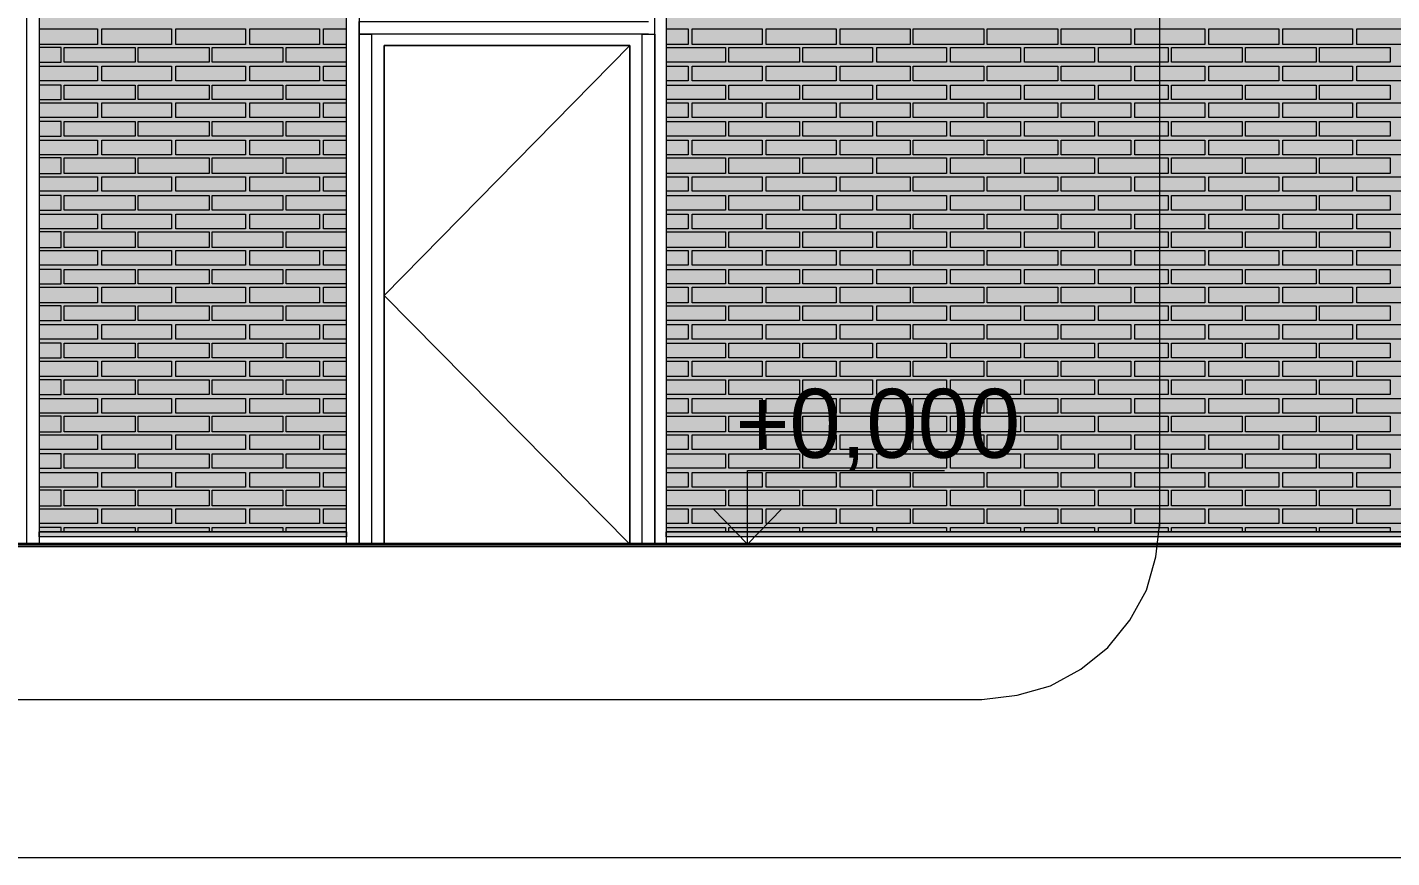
# Model space of a CAD drawing. Header units: millimetres. Extents: x -28928 to 100580, y -22867 to 36490.
# Drawn here: x 58203 to 63745, y -6037 to -2663 of the extents above; entities that cross this region are included whole.
import ezdxf

# ---------------------------------------------------------------- set-up
doc = ezdxf.new("R2010")
doc.units = ezdxf.units.MM
doc.layers.add('PDF _Геометрия', color=7, linetype='Continuous', true_color=0x8f8e8d)
doc.layers.add('PDF _Сплошная заливка', color=7, linetype='Continuous', true_color=0xffffff)
doc.layers.add('PDF _Текст', color=7, linetype='Continuous')

msp = doc.modelspace()

# ---------------------------------------------------------------- hatches: boundary and pattern name
at = {"layer": 'PDF _Сплошная заливка', "true_color": 0xdcd6cf, "transparency": 33554559}
msp.add_hatch(color=254, dxfattribs=at).paths.add_polyline_path([(60798.4, -2005.5), (60798.4, -4713.2), (70224.5, -4713.2), (70224.5, -1464), (74070.3, -1464), (74070.3, -4713.2), (82294.9, -4713.2), (82294.9, 9028.4), (55763.7, 9028.4), (55763.7, -4713.2), (56851.1, -4713.2), (56851.1, -1464), (58251.4, -1464), (58251.4, -4713.2), (59499.5, -4713.2), (59499.5, -2005.5)])

# ---------------------------------------------------------------- linework, layer by layer
at = {"layer": 'PDF _Геометрия', "color": 7, "lineweight": 9}
for points in [[(45263, -4679.3), (45263, -4713.2), (29486.4, -4713.2), (45263, -4713.2), (45263, -1464), (47137.2, -1464), (47137.2, -4713.2), (55763.7, -4713.2), (56851.1, -4713.2), (56851.1, -1464), (58251.4, -1464), (58251.4, -4713.2), (59499.5, -4713.2), (59499.5, -2005.5), (60798.4, -2005.5), (60798.4, -4713.2), (70224.5, -4713.2), (70224.5, -1464), (74070.3, -1464), (74070.3, -4713.2), (82294.9, -4713.2), (82316.1, -4713.2), (82316.1, 9028.4)], [(62803.7, -4692), (62803.7, -1235.5)], [(58200.7, -4764), (58200.7, -2441.3), (58200.7, -1540.1), (58200.7, -1464), (58251.4, -1464), (58251.4, -1540.1), (58251.4, -2441.3), (58251.4, -4764), (58200.7, -4764), (58200.7, -2441.3), (58200.7, -1514.7), (58149.9, -1514.7), (58149.9, -2441.3), (58149.9, -4764)], [(60798.4, -2124), (60798.4, -2005.5), (60798.4, -2665.5), (60798.4, -4764), (60751.8, -4764), (60751.8, -2665.5), (60751.8, -2005.5), (60798.4, -2005.5), (60798.4, -1899.7)], [(60726.4, -2690.9), (59575.7, -2690.9), (59550.3, -2690.9), (59550.3, -2640.1), (59575.7, -2640.1), (60726.4, -2640.1)], [(59550.3, -4764), (59550.3, -2690.9), (59601.1, -2690.9), (59601.1, -4764)], [(60701.1, -4764), (60701.1, -2690.9), (60751.8, -2690.9)], [(60739.1, -2690.9), (60751.8, -2690.9), (60751.8, -4764)], [(60650.3, -2737.4), (59651.8, -3752.8), (60650.3, -4764), (60650.3, -2737.4), (59651.8, -2737.4), (59651.8, -4764)], [(60493.7, -4764), (60954.9, -4764), (61128.4, -4764), (61128.4, -4463.6), (61928, -4463.6)], [(44488.7, -4675.1), (44505.7, -4814.7), (44543.7, -4950.1), (44611.4, -5072.8), (44700.3, -5182.8), (44810.3, -5271.6), (44933, -5339.3), (45068.4, -5377.4), (45212.2, -5394.3), (62080.3, -5394.3), (62224.1, -5377.4), (62359.5, -5339.3), (62482.2, -5271.6), (62592.2, -5182.8), (62681.1, -5072.8), (62748.7, -4950.1), (62786.8, -4814.7), (62803.7, -4675.1)], [(60976.1, -4764), (61276.4, -4764)], [(-23144.3, -4772.4), (84689.5, -4772.4)], [(82087.6, -6037.4), (56081.1, -6037.4), (29799.5, -6037.4), (29351.1, -6037.4), (5066.4, -6037.4), (4816.8, -6037.4), (-21587.4, -6037.4)]]:
    msp.add_lwpolyline(points, dxfattribs=at)
for points in [[(59499.5, -2665.5), (59499.5, -2005.5), (59550.3, -2005.5), (59550.3, -2665.5), (59550.3, -4764), (59499.5, -4764)], [(59651.8, -4764), (59651.8, -2737.4), (60650.3, -2737.4), (60650.3, -4764)], [(58251.4, -4713.2), (59499.5, -4713.2)], [(59499.5, -4734.3), (58251.4, -4734.3), (58251.4, -4713.2), (59499.5, -4713.2)], [(60798.4, -4713.2), (70224.5, -4713.2)], [(70224.5, -4734.3), (60798.4, -4734.3), (60798.4, -4713.2), (70224.5, -4713.2)]]:
    msp.add_lwpolyline(points, close=True, dxfattribs=at)
at = {"layer": 'PDF _Геометрия', "lineweight": 9}
for points in [[(58251.4, -2669.7), (58488.4, -2669.7), (58488.4, -2733.2), (58251.4, -2733.2)], [(59499.5, -2733.2), (59406.4, -2733.2), (59406.4, -2669.7), (59499.5, -2669.7)], [(60798.4, -2669.7), (60887.2, -2669.7), (60887.2, -2733.2), (60798.4, -2733.2)], [(58251.4, -2805.1), (58340.3, -2805.1), (58340.3, -2745.9), (58251.4, -2745.9)], [(59499.5, -2805.1), (59398, -2805.1), (59254.1, -2805.1), (59254.1, -2745.9), (59398, -2745.9), (59499.5, -2745.9)], [(60798.4, -2745.9), (60895.7, -2745.9), (61039.5, -2745.9), (61039.5, -2805.1), (60895.7, -2805.1), (60798.4, -2805.1)], [(58251.4, -2822), (58488.4, -2822), (58488.4, -2881.3), (58251.4, -2881.3)], [(59499.5, -2881.3), (59406.4, -2881.3), (59406.4, -2822), (59499.5, -2822)], [(60798.4, -2822), (60887.2, -2822), (60887.2, -2881.3), (60798.4, -2881.3)], [(58251.4, -2957.4), (58340.3, -2957.4), (58340.3, -2898.2), (58251.4, -2898.2)], [(59499.5, -2957.4), (59398, -2957.4), (59254.1, -2957.4), (59254.1, -2898.2), (59398, -2898.2), (59499.5, -2898.2)], [(60798.4, -2898.2), (60895.7, -2898.2), (61039.5, -2898.2), (61039.5, -2957.4), (60895.7, -2957.4), (60798.4, -2957.4)], [(58251.4, -2970.1), (58488.4, -2970.1), (58488.4, -3029.3), (58251.4, -3029.3)], [(59499.5, -3029.3), (59406.4, -3029.3), (59406.4, -2970.1), (59499.5, -2970.1)], [(60798.4, -2970.1), (60887.2, -2970.1), (60887.2, -3029.3), (60798.4, -3029.3)], [(58251.4, -3105.5), (58340.3, -3105.5), (58340.3, -3046.3), (58251.4, -3046.3)], [(59499.5, -3105.5), (59398, -3105.5), (59254.1, -3105.5), (59254.1, -3046.3), (59398, -3046.3), (59499.5, -3046.3)], [(60798.4, -3046.3), (60895.7, -3046.3), (61039.5, -3046.3), (61039.5, -3105.5), (60895.7, -3105.5), (60798.4, -3105.5)], [(58251.4, -3122.4), (58488.4, -3122.4), (58488.4, -3181.6), (58251.4, -3181.6)], [(59499.5, -3181.6), (59406.4, -3181.6), (59406.4, -3122.4), (59499.5, -3122.4)], [(60798.4, -3122.4), (60887.2, -3122.4), (60887.2, -3181.6), (60798.4, -3181.6)], [(58251.4, -3257.8), (58340.3, -3257.8), (58340.3, -3194.3), (58251.4, -3194.3)], [(59499.5, -3257.8), (59398, -3257.8), (59254.1, -3257.8), (59254.1, -3194.3), (59398, -3194.3), (59499.5, -3194.3)], [(60798.4, -3194.3), (60895.7, -3194.3), (61039.5, -3194.3), (61039.5, -3257.8), (60895.7, -3257.8), (60798.4, -3257.8)], [(58251.4, -3270.5), (58488.4, -3270.5), (58488.4, -3329.7), (58251.4, -3329.7)], [(59499.5, -3329.7), (59406.4, -3329.7), (59406.4, -3270.5), (59499.5, -3270.5)], [(60798.4, -3270.5), (60887.2, -3270.5), (60887.2, -3329.7), (60798.4, -3329.7)], [(58251.4, -3405.9), (58340.3, -3405.9), (58340.3, -3346.6), (58251.4, -3346.6)], [(59499.5, -3405.9), (59398, -3405.9), (59254.1, -3405.9), (59254.1, -3346.6), (59398, -3346.6), (59499.5, -3346.6)], [(60798.4, -3346.6), (60895.7, -3346.6), (61039.5, -3346.6), (61039.5, -3405.9), (60895.7, -3405.9), (60798.4, -3405.9)], [(58251.4, -3422.8), (58488.4, -3422.8), (58488.4, -3482), (58251.4, -3482)], [(59499.5, -3482), (59406.4, -3482), (59406.4, -3422.8), (59499.5, -3422.8)], [(60798.4, -3422.8), (60887.2, -3422.8), (60887.2, -3482), (60798.4, -3482)], [(58251.4, -3558.2), (58340.3, -3558.2), (58340.3, -3494.7), (58251.4, -3494.7)], [(59499.5, -3558.2), (59398, -3558.2), (59254.1, -3558.2), (59254.1, -3494.7), (59398, -3494.7), (59499.5, -3494.7)], [(60798.4, -3494.7), (60895.7, -3494.7), (61039.5, -3494.7), (61039.5, -3558.2), (60895.7, -3558.2), (60798.4, -3558.2)], [(58251.4, -3570.9), (58488.4, -3570.9), (58488.4, -3630.1), (58251.4, -3630.1)], [(59499.5, -3630.1), (59406.4, -3630.1), (59406.4, -3570.9), (59499.5, -3570.9)], [(60798.4, -3570.9), (60887.2, -3570.9), (60887.2, -3630.1), (60798.4, -3630.1)], [(58251.4, -3706.3), (58340.3, -3706.3), (58340.3, -3647), (58251.4, -3647)], [(59499.5, -3706.3), (59398, -3706.3), (59254.1, -3706.3), (59254.1, -3647), (59398, -3647), (59499.5, -3647)], [(60798.4, -3647), (60895.7, -3647), (61039.5, -3647), (61039.5, -3706.3), (60895.7, -3706.3), (60798.4, -3706.3)], [(58251.4, -3719), (58488.4, -3719), (58488.4, -3782.4), (58251.4, -3782.4)], [(59499.5, -3782.4), (59406.4, -3782.4), (59406.4, -3719), (59499.5, -3719)], [(60798.4, -3719), (60887.2, -3719), (60887.2, -3782.4), (60798.4, -3782.4)], [(58251.4, -3854.3), (58340.3, -3854.3), (58340.3, -3795.1), (58251.4, -3795.1)], [(59499.5, -3854.3), (59398, -3854.3), (59254.1, -3854.3), (59254.1, -3795.1), (59398, -3795.1), (59499.5, -3795.1)], [(60798.4, -3795.1), (60895.7, -3795.1), (61039.5, -3795.1), (61039.5, -3854.3), (60895.7, -3854.3), (60798.4, -3854.3)], [(58251.4, -3871.3), (58488.4, -3871.3), (58488.4, -3930.5), (58251.4, -3930.5)], [(59499.5, -3930.5), (59406.4, -3930.5), (59406.4, -3871.3), (59499.5, -3871.3)], [(60798.4, -3871.3), (60887.2, -3871.3), (60887.2, -3930.5), (60798.4, -3930.5)], [(58251.4, -4006.6), (58340.3, -4006.6), (58340.3, -3947.4), (58251.4, -3947.4)], [(59499.5, -4006.6), (59398, -4006.6), (59254.1, -4006.6), (59254.1, -3947.4), (59398, -3947.4), (59499.5, -3947.4)], [(60798.4, -3947.4), (60895.7, -3947.4), (61039.5, -3947.4), (61039.5, -4006.6), (60895.7, -4006.6), (60798.4, -4006.6)], [(58251.4, -4019.3), (58488.4, -4019.3), (58488.4, -4082.8), (58251.4, -4082.8)], [(59499.5, -4082.8), (59406.4, -4082.8), (59406.4, -4019.3), (59499.5, -4019.3)], [(60798.4, -4019.3), (60887.2, -4019.3), (60887.2, -4082.8), (60798.4, -4082.8)], [(58251.4, -4154.7), (58340.3, -4154.7), (58340.3, -4095.5), (58251.4, -4095.5)], [(59499.5, -4154.7), (59398, -4154.7), (59254.1, -4154.7), (59254.1, -4095.5), (59398, -4095.5), (59499.5, -4095.5)], [(60798.4, -4095.5), (60895.7, -4095.5), (61039.5, -4095.5), (61039.5, -4154.7), (60895.7, -4154.7), (60798.4, -4154.7)], [(58251.4, -4171.6), (58488.4, -4171.6), (58488.4, -4230.9), (58251.4, -4230.9)], [(59499.5, -4230.9), (59406.4, -4230.9), (59406.4, -4171.6), (59499.5, -4171.6)], [(60798.4, -4171.6), (60887.2, -4171.6), (60887.2, -4230.9), (60798.4, -4230.9)], [(58251.4, -4307), (58340.3, -4307), (58340.3, -4243.6), (58251.4, -4243.6)], [(59499.5, -4307), (59398, -4307), (59254.1, -4307), (59254.1, -4243.6), (59398, -4243.6), (59499.5, -4243.6)], [(60798.4, -4243.6), (60895.7, -4243.6), (61039.5, -4243.6), (61039.5, -4307), (60895.7, -4307), (60798.4, -4307)], [(58251.4, -4319.7), (58488.4, -4319.7), (58488.4, -4379), (58251.4, -4379)], [(59499.5, -4379), (59406.4, -4379), (59406.4, -4319.7), (59499.5, -4319.7)], [(60798.4, -4319.7), (60887.2, -4319.7), (60887.2, -4379), (60798.4, -4379)], [(58251.4, -4455.1), (58340.3, -4455.1), (58340.3, -4395.9), (58251.4, -4395.9)], [(59499.5, -4455.1), (59398, -4455.1), (59254.1, -4455.1), (59254.1, -4395.9), (59398, -4395.9), (59499.5, -4395.9)], [(60798.4, -4395.9), (60895.7, -4395.9), (61039.5, -4395.9), (61039.5, -4455.1), (60895.7, -4455.1), (60798.4, -4455.1)], [(58251.4, -4472), (58488.4, -4472), (58488.4, -4531.3), (58251.4, -4531.3)], [(59499.5, -4531.3), (59406.4, -4531.3), (59406.4, -4472), (59499.5, -4472)], [(60798.4, -4472), (60887.2, -4472), (60887.2, -4531.3), (60798.4, -4531.3)], [(58251.4, -4607.4), (58340.3, -4607.4), (58340.3, -4544), (58251.4, -4544)], [(59499.5, -4607.4), (59398, -4607.4), (59254.1, -4607.4), (59254.1, -4544), (59398, -4544), (59499.5, -4544)], [(60798.4, -4544), (60895.7, -4544), (61039.5, -4544), (61039.5, -4607.4), (60895.7, -4607.4), (60798.4, -4607.4)], [(58251.4, -4620.1), (58488.4, -4620.1), (58488.4, -4679.3), (58251.4, -4679.3)], [(59499.5, -4679.3), (59406.4, -4679.3), (59406.4, -4620.1), (59499.5, -4620.1)], [(60798.4, -4620.1), (60887.2, -4620.1), (60887.2, -4679.3), (60798.4, -4679.3)], [(58340.3, -4713.2), (58340.3, -4696.3), (58251.4, -4696.3)], [(58353, -4713.2), (58353, -4696.3), (58496.8, -4696.3), (58640.7, -4696.3), (58640.7, -4713.2)], [(58653.4, -4713.2), (58653.4, -4696.3), (58797.2, -4696.3), (58941.1, -4696.3), (58941.1, -4713.2)], [(58953.7, -4713.2), (58953.7, -4696.3), (59097.6, -4696.3), (59241.4, -4696.3), (59241.4, -4713.2)], [(59254.1, -4713.2), (59254.1, -4696.3), (59398, -4696.3), (59499.5, -4696.3)], [(60798.4, -4696.3), (60895.7, -4696.3), (61039.5, -4696.3), (61039.5, -4713.2)], [(61052.2, -4713.2), (61052.2, -4696.3), (61196.1, -4696.3), (61339.9, -4696.3), (61339.9, -4713.2)], [(61352.6, -4713.2), (61352.6, -4696.3), (61496.4, -4696.3), (61636.1, -4696.3), (61636.1, -4713.2)], [(61653, -4713.2), (61653, -4696.3), (61796.8, -4696.3), (61936.4, -4696.3), (61936.4, -4713.2)], [(61953.4, -4713.2), (61953.4, -4696.3), (62097.2, -4696.3), (62236.8, -4696.3), (62236.8, -4713.2)], [(62253.7, -4713.2), (62253.7, -4696.3), (62393.4, -4696.3), (62537.2, -4696.3), (62537.2, -4713.2)], [(62554.1, -4713.2), (62554.1, -4696.3), (62693.7, -4696.3), (62837.6, -4696.3), (62837.6, -4713.2)], [(62850.3, -4713.2), (62850.3, -4696.3), (62994.1, -4696.3), (63138, -4696.3), (63138, -4713.2)], [(63150.7, -4713.2), (63150.7, -4696.3), (63294.5, -4696.3), (63438.4, -4696.3), (63438.4, -4713.2)], [(63451.1, -4713.2), (63451.1, -4696.3), (63594.9, -4696.3), (63738.7, -4696.3), (63738.7, -4713.2)]]:
    msp.add_lwpolyline(points, dxfattribs=at)
for points in [[(58788.7, -2669.7), (58788.7, -2733.2), (58505.3, -2733.2), (58505.3, -2669.7)], [(59089.1, -2669.7), (59089.1, -2733.2), (58805.7, -2733.2), (58805.7, -2669.7)], [(59389.5, -2669.7), (59389.5, -2733.2), (59106.1, -2733.2), (59106.1, -2669.7)], [(61187.6, -2669.7), (61187.6, -2733.2), (60904.1, -2733.2), (60904.1, -2669.7)], [(61488, -2669.7), (61488, -2733.2), (61204.5, -2733.2), (61204.5, -2669.7)], [(61788.4, -2669.7), (61788.4, -2733.2), (61504.9, -2733.2), (61504.9, -2669.7)], [(62088.7, -2669.7), (62088.7, -2733.2), (61801.1, -2733.2), (61801.1, -2669.7)], [(62389.1, -2669.7), (62389.1, -2733.2), (62101.4, -2733.2), (62101.4, -2669.7)], [(62685.3, -2669.7), (62685.3, -2733.2), (62401.8, -2733.2), (62401.8, -2669.7)], [(62985.7, -2669.7), (62985.7, -2733.2), (62702.2, -2733.2), (62702.2, -2669.7)], [(63286.1, -2669.7), (63286.1, -2733.2), (63002.6, -2733.2), (63002.6, -2669.7)], [(63586.4, -2669.7), (63586.4, -2733.2), (63303, -2733.2), (63303, -2669.7)], [(63886.8, -2669.7), (63886.8, -2733.2), (63603.4, -2733.2), (63603.4, -2669.7)], [(58640.7, -2805.1), (58496.8, -2805.1), (58353, -2805.1), (58353, -2745.9), (58496.8, -2745.9), (58640.7, -2745.9)], [(58941.1, -2805.1), (58797.2, -2805.1), (58653.4, -2805.1), (58653.4, -2745.9), (58797.2, -2745.9), (58941.1, -2745.9)], [(59241.4, -2805.1), (59097.6, -2805.1), (58953.7, -2805.1), (58953.7, -2745.9), (59097.6, -2745.9), (59241.4, -2745.9)], [(61339.9, -2805.1), (61196.1, -2805.1), (61052.2, -2805.1), (61052.2, -2745.9), (61196.1, -2745.9), (61339.9, -2745.9)], [(61636.1, -2805.1), (61496.4, -2805.1), (61352.6, -2805.1), (61352.6, -2745.9), (61496.4, -2745.9), (61636.1, -2745.9)], [(61936.4, -2805.1), (61796.8, -2805.1), (61653, -2805.1), (61653, -2745.9), (61796.8, -2745.9), (61936.4, -2745.9)], [(62236.8, -2805.1), (62097.2, -2805.1), (61953.4, -2805.1), (61953.4, -2745.9), (62097.2, -2745.9), (62236.8, -2745.9)], [(62537.2, -2805.1), (62393.4, -2805.1), (62253.7, -2805.1), (62253.7, -2745.9), (62393.4, -2745.9), (62537.2, -2745.9)], [(62837.6, -2805.1), (62693.7, -2805.1), (62554.1, -2805.1), (62554.1, -2745.9), (62693.7, -2745.9), (62837.6, -2745.9)], [(63138, -2805.1), (62994.1, -2805.1), (62850.3, -2805.1), (62850.3, -2745.9), (62994.1, -2745.9), (63138, -2745.9)], [(63438.4, -2805.1), (63294.5, -2805.1), (63150.7, -2805.1), (63150.7, -2745.9), (63294.5, -2745.9), (63438.4, -2745.9)], [(63738.7, -2805.1), (63594.9, -2805.1), (63451.1, -2805.1), (63451.1, -2745.9), (63594.9, -2745.9), (63738.7, -2745.9)], [(58788.7, -2822), (58788.7, -2881.3), (58505.3, -2881.3), (58505.3, -2822)], [(59089.1, -2822), (59089.1, -2881.3), (58805.7, -2881.3), (58805.7, -2822)], [(59389.5, -2822), (59389.5, -2881.3), (59106.1, -2881.3), (59106.1, -2822)], [(61187.6, -2822), (61187.6, -2881.3), (60904.1, -2881.3), (60904.1, -2822)], [(61488, -2822), (61488, -2881.3), (61204.5, -2881.3), (61204.5, -2822)], [(61788.4, -2822), (61788.4, -2881.3), (61504.9, -2881.3), (61504.9, -2822)], [(62088.7, -2822), (62088.7, -2881.3), (61801.1, -2881.3), (61801.1, -2822)], [(62389.1, -2822), (62389.1, -2881.3), (62101.4, -2881.3), (62101.4, -2822)], [(62685.3, -2822), (62685.3, -2881.3), (62401.8, -2881.3), (62401.8, -2822)], [(62985.7, -2822), (62985.7, -2881.3), (62702.2, -2881.3), (62702.2, -2822)], [(63286.1, -2822), (63286.1, -2881.3), (63002.6, -2881.3), (63002.6, -2822)], [(63586.4, -2822), (63586.4, -2881.3), (63303, -2881.3), (63303, -2822)], [(63886.8, -2822), (63886.8, -2881.3), (63603.4, -2881.3), (63603.4, -2822)], [(58640.7, -2957.4), (58496.8, -2957.4), (58353, -2957.4), (58353, -2898.2), (58496.8, -2898.2), (58640.7, -2898.2)], [(58941.1, -2957.4), (58797.2, -2957.4), (58653.4, -2957.4), (58653.4, -2898.2), (58797.2, -2898.2), (58941.1, -2898.2)], [(59241.4, -2957.4), (59097.6, -2957.4), (58953.7, -2957.4), (58953.7, -2898.2), (59097.6, -2898.2), (59241.4, -2898.2)], [(61339.9, -2957.4), (61196.1, -2957.4), (61052.2, -2957.4), (61052.2, -2898.2), (61196.1, -2898.2), (61339.9, -2898.2)], [(61636.1, -2957.4), (61496.4, -2957.4), (61352.6, -2957.4), (61352.6, -2898.2), (61496.4, -2898.2), (61636.1, -2898.2)], [(61936.4, -2957.4), (61796.8, -2957.4), (61653, -2957.4), (61653, -2898.2), (61796.8, -2898.2), (61936.4, -2898.2)], [(62236.8, -2957.4), (62097.2, -2957.4), (61953.4, -2957.4), (61953.4, -2898.2), (62097.2, -2898.2), (62236.8, -2898.2)], [(62537.2, -2957.4), (62393.4, -2957.4), (62253.7, -2957.4), (62253.7, -2898.2), (62393.4, -2898.2), (62537.2, -2898.2)], [(62837.6, -2957.4), (62693.7, -2957.4), (62554.1, -2957.4), (62554.1, -2898.2), (62693.7, -2898.2), (62837.6, -2898.2)], [(63138, -2957.4), (62994.1, -2957.4), (62850.3, -2957.4), (62850.3, -2898.2), (62994.1, -2898.2), (63138, -2898.2)], [(63438.4, -2957.4), (63294.5, -2957.4), (63150.7, -2957.4), (63150.7, -2898.2), (63294.5, -2898.2), (63438.4, -2898.2)], [(63738.7, -2957.4), (63594.9, -2957.4), (63451.1, -2957.4), (63451.1, -2898.2), (63594.9, -2898.2), (63738.7, -2898.2)], [(58788.7, -2970.1), (58788.7, -3029.3), (58505.3, -3029.3), (58505.3, -2970.1)], [(59089.1, -2970.1), (59089.1, -3029.3), (58805.7, -3029.3), (58805.7, -2970.1)], [(59389.5, -2970.1), (59389.5, -3029.3), (59106.1, -3029.3), (59106.1, -2970.1)], [(61187.6, -2970.1), (61187.6, -3029.3), (60904.1, -3029.3), (60904.1, -2970.1)], [(61488, -2970.1), (61488, -3029.3), (61204.5, -3029.3), (61204.5, -2970.1)], [(61788.4, -2970.1), (61788.4, -3029.3), (61504.9, -3029.3), (61504.9, -2970.1)], [(62088.7, -2970.1), (62088.7, -3029.3), (61801.1, -3029.3), (61801.1, -2970.1)], [(62389.1, -2970.1), (62389.1, -3029.3), (62101.4, -3029.3), (62101.4, -2970.1)], [(62685.3, -2970.1), (62685.3, -3029.3), (62401.8, -3029.3), (62401.8, -2970.1)], [(62985.7, -2970.1), (62985.7, -3029.3), (62702.2, -3029.3), (62702.2, -2970.1)], [(63286.1, -2970.1), (63286.1, -3029.3), (63002.6, -3029.3), (63002.6, -2970.1)], [(63586.4, -2970.1), (63586.4, -3029.3), (63303, -3029.3), (63303, -2970.1)], [(63886.8, -2970.1), (63886.8, -3029.3), (63603.4, -3029.3), (63603.4, -2970.1)], [(58640.7, -3105.5), (58496.8, -3105.5), (58353, -3105.5), (58353, -3046.3), (58496.8, -3046.3), (58640.7, -3046.3)], [(58941.1, -3105.5), (58797.2, -3105.5), (58653.4, -3105.5), (58653.4, -3046.3), (58797.2, -3046.3), (58941.1, -3046.3)], [(59241.4, -3105.5), (59097.6, -3105.5), (58953.7, -3105.5), (58953.7, -3046.3), (59097.6, -3046.3), (59241.4, -3046.3)], [(61339.9, -3105.5), (61196.1, -3105.5), (61052.2, -3105.5), (61052.2, -3046.3), (61196.1, -3046.3), (61339.9, -3046.3)], [(61636.1, -3105.5), (61496.4, -3105.5), (61352.6, -3105.5), (61352.6, -3046.3), (61496.4, -3046.3), (61636.1, -3046.3)], [(61936.4, -3105.5), (61796.8, -3105.5), (61653, -3105.5), (61653, -3046.3), (61796.8, -3046.3), (61936.4, -3046.3)], [(62236.8, -3105.5), (62097.2, -3105.5), (61953.4, -3105.5), (61953.4, -3046.3), (62097.2, -3046.3), (62236.8, -3046.3)], [(62537.2, -3105.5), (62393.4, -3105.5), (62253.7, -3105.5), (62253.7, -3046.3), (62393.4, -3046.3), (62537.2, -3046.3)], [(62837.6, -3105.5), (62693.7, -3105.5), (62554.1, -3105.5), (62554.1, -3046.3), (62693.7, -3046.3), (62837.6, -3046.3)], [(63138, -3105.5), (62994.1, -3105.5), (62850.3, -3105.5), (62850.3, -3046.3), (62994.1, -3046.3), (63138, -3046.3)], [(63438.4, -3105.5), (63294.5, -3105.5), (63150.7, -3105.5), (63150.7, -3046.3), (63294.5, -3046.3), (63438.4, -3046.3)], [(63738.7, -3105.5), (63594.9, -3105.5), (63451.1, -3105.5), (63451.1, -3046.3), (63594.9, -3046.3), (63738.7, -3046.3)], [(58788.7, -3122.4), (58788.7, -3181.6), (58505.3, -3181.6), (58505.3, -3122.4)], [(59089.1, -3122.4), (59089.1, -3181.6), (58805.7, -3181.6), (58805.7, -3122.4)], [(59389.5, -3122.4), (59389.5, -3181.6), (59106.1, -3181.6), (59106.1, -3122.4)], [(61187.6, -3122.4), (61187.6, -3181.6), (60904.1, -3181.6), (60904.1, -3122.4)], [(61488, -3122.4), (61488, -3181.6), (61204.5, -3181.6), (61204.5, -3122.4)], [(61788.4, -3122.4), (61788.4, -3181.6), (61504.9, -3181.6), (61504.9, -3122.4)], [(62088.7, -3122.4), (62088.7, -3181.6), (61801.1, -3181.6), (61801.1, -3122.4)], [(62389.1, -3122.4), (62389.1, -3181.6), (62101.4, -3181.6), (62101.4, -3122.4)], [(62685.3, -3122.4), (62685.3, -3181.6), (62401.8, -3181.6), (62401.8, -3122.4)], [(62985.7, -3122.4), (62985.7, -3181.6), (62702.2, -3181.6), (62702.2, -3122.4)], [(63286.1, -3122.4), (63286.1, -3181.6), (63002.6, -3181.6), (63002.6, -3122.4)], [(63586.4, -3122.4), (63586.4, -3181.6), (63303, -3181.6), (63303, -3122.4)], [(63886.8, -3122.4), (63886.8, -3181.6), (63603.4, -3181.6), (63603.4, -3122.4)], [(58640.7, -3257.8), (58496.8, -3257.8), (58353, -3257.8), (58353, -3194.3), (58496.8, -3194.3), (58640.7, -3194.3)], [(58941.1, -3257.8), (58797.2, -3257.8), (58653.4, -3257.8), (58653.4, -3194.3), (58797.2, -3194.3), (58941.1, -3194.3)], [(59241.4, -3257.8), (59097.6, -3257.8), (58953.7, -3257.8), (58953.7, -3194.3), (59097.6, -3194.3), (59241.4, -3194.3)], [(61339.9, -3257.8), (61196.1, -3257.8), (61052.2, -3257.8), (61052.2, -3194.3), (61196.1, -3194.3), (61339.9, -3194.3)], [(61636.1, -3257.8), (61496.4, -3257.8), (61352.6, -3257.8), (61352.6, -3194.3), (61496.4, -3194.3), (61636.1, -3194.3)], [(61936.4, -3257.8), (61796.8, -3257.8), (61653, -3257.8), (61653, -3194.3), (61796.8, -3194.3), (61936.4, -3194.3)], [(62236.8, -3257.8), (62097.2, -3257.8), (61953.4, -3257.8), (61953.4, -3194.3), (62097.2, -3194.3), (62236.8, -3194.3)], [(62537.2, -3257.8), (62393.4, -3257.8), (62253.7, -3257.8), (62253.7, -3194.3), (62393.4, -3194.3), (62537.2, -3194.3)], [(62837.6, -3257.8), (62693.7, -3257.8), (62554.1, -3257.8), (62554.1, -3194.3), (62693.7, -3194.3), (62837.6, -3194.3)], [(63138, -3257.8), (62994.1, -3257.8), (62850.3, -3257.8), (62850.3, -3194.3), (62994.1, -3194.3), (63138, -3194.3)], [(63438.4, -3257.8), (63294.5, -3257.8), (63150.7, -3257.8), (63150.7, -3194.3), (63294.5, -3194.3), (63438.4, -3194.3)], [(63738.7, -3257.8), (63594.9, -3257.8), (63451.1, -3257.8), (63451.1, -3194.3), (63594.9, -3194.3), (63738.7, -3194.3)], [(58788.7, -3270.5), (58788.7, -3329.7), (58505.3, -3329.7), (58505.3, -3270.5)], [(59089.1, -3270.5), (59089.1, -3329.7), (58805.7, -3329.7), (58805.7, -3270.5)], [(59389.5, -3270.5), (59389.5, -3329.7), (59106.1, -3329.7), (59106.1, -3270.5)], [(61187.6, -3270.5), (61187.6, -3329.7), (60904.1, -3329.7), (60904.1, -3270.5)], [(61488, -3270.5), (61488, -3329.7), (61204.5, -3329.7), (61204.5, -3270.5)], [(61788.4, -3270.5), (61788.4, -3329.7), (61504.9, -3329.7), (61504.9, -3270.5)], [(62088.7, -3270.5), (62088.7, -3329.7), (61801.1, -3329.7), (61801.1, -3270.5)], [(62389.1, -3270.5), (62389.1, -3329.7), (62101.4, -3329.7), (62101.4, -3270.5)], [(62685.3, -3270.5), (62685.3, -3329.7), (62401.8, -3329.7), (62401.8, -3270.5)], [(62985.7, -3270.5), (62985.7, -3329.7), (62702.2, -3329.7), (62702.2, -3270.5)], [(63286.1, -3270.5), (63286.1, -3329.7), (63002.6, -3329.7), (63002.6, -3270.5)], [(63586.4, -3270.5), (63586.4, -3329.7), (63303, -3329.7), (63303, -3270.5)], [(63886.8, -3270.5), (63886.8, -3329.7), (63603.4, -3329.7), (63603.4, -3270.5)], [(58640.7, -3405.9), (58496.8, -3405.9), (58353, -3405.9), (58353, -3346.6), (58496.8, -3346.6), (58640.7, -3346.6)], [(58941.1, -3405.9), (58797.2, -3405.9), (58653.4, -3405.9), (58653.4, -3346.6), (58797.2, -3346.6), (58941.1, -3346.6)], [(59241.4, -3405.9), (59097.6, -3405.9), (58953.7, -3405.9), (58953.7, -3346.6), (59097.6, -3346.6), (59241.4, -3346.6)], [(61339.9, -3405.9), (61196.1, -3405.9), (61052.2, -3405.9), (61052.2, -3346.6), (61196.1, -3346.6), (61339.9, -3346.6)], [(61636.1, -3405.9), (61496.4, -3405.9), (61352.6, -3405.9), (61352.6, -3346.6), (61496.4, -3346.6), (61636.1, -3346.6)], [(61936.4, -3405.9), (61796.8, -3405.9), (61653, -3405.9), (61653, -3346.6), (61796.8, -3346.6), (61936.4, -3346.6)], [(62236.8, -3405.9), (62097.2, -3405.9), (61953.4, -3405.9), (61953.4, -3346.6), (62097.2, -3346.6), (62236.8, -3346.6)], [(62537.2, -3405.9), (62393.4, -3405.9), (62253.7, -3405.9), (62253.7, -3346.6), (62393.4, -3346.6), (62537.2, -3346.6)], [(62837.6, -3405.9), (62693.7, -3405.9), (62554.1, -3405.9), (62554.1, -3346.6), (62693.7, -3346.6), (62837.6, -3346.6)], [(63138, -3405.9), (62994.1, -3405.9), (62850.3, -3405.9), (62850.3, -3346.6), (62994.1, -3346.6), (63138, -3346.6)], [(63438.4, -3405.9), (63294.5, -3405.9), (63150.7, -3405.9), (63150.7, -3346.6), (63294.5, -3346.6), (63438.4, -3346.6)], [(63738.7, -3405.9), (63594.9, -3405.9), (63451.1, -3405.9), (63451.1, -3346.6), (63594.9, -3346.6), (63738.7, -3346.6)], [(58788.7, -3422.8), (58788.7, -3482), (58505.3, -3482), (58505.3, -3422.8)], [(59089.1, -3422.8), (59089.1, -3482), (58805.7, -3482), (58805.7, -3422.8)], [(59389.5, -3422.8), (59389.5, -3482), (59106.1, -3482), (59106.1, -3422.8)], [(61187.6, -3422.8), (61187.6, -3482), (60904.1, -3482), (60904.1, -3422.8)], [(61488, -3422.8), (61488, -3482), (61204.5, -3482), (61204.5, -3422.8)], [(61788.4, -3422.8), (61788.4, -3482), (61504.9, -3482), (61504.9, -3422.8)], [(62088.7, -3422.8), (62088.7, -3482), (61801.1, -3482), (61801.1, -3422.8)], [(62389.1, -3422.8), (62389.1, -3482), (62101.4, -3482), (62101.4, -3422.8)], [(62685.3, -3422.8), (62685.3, -3482), (62401.8, -3482), (62401.8, -3422.8)], [(62985.7, -3422.8), (62985.7, -3482), (62702.2, -3482), (62702.2, -3422.8)], [(63286.1, -3422.8), (63286.1, -3482), (63002.6, -3482), (63002.6, -3422.8)], [(63586.4, -3422.8), (63586.4, -3482), (63303, -3482), (63303, -3422.8)], [(63886.8, -3422.8), (63886.8, -3482), (63603.4, -3482), (63603.4, -3422.8)], [(58640.7, -3558.2), (58496.8, -3558.2), (58353, -3558.2), (58353, -3494.7), (58496.8, -3494.7), (58640.7, -3494.7)], [(58941.1, -3558.2), (58797.2, -3558.2), (58653.4, -3558.2), (58653.4, -3494.7), (58797.2, -3494.7), (58941.1, -3494.7)], [(59241.4, -3558.2), (59097.6, -3558.2), (58953.7, -3558.2), (58953.7, -3494.7), (59097.6, -3494.7), (59241.4, -3494.7)], [(61339.9, -3558.2), (61196.1, -3558.2), (61052.2, -3558.2), (61052.2, -3494.7), (61196.1, -3494.7), (61339.9, -3494.7)], [(61636.1, -3558.2), (61496.4, -3558.2), (61352.6, -3558.2), (61352.6, -3494.7), (61496.4, -3494.7), (61636.1, -3494.7)], [(61936.4, -3558.2), (61796.8, -3558.2), (61653, -3558.2), (61653, -3494.7), (61796.8, -3494.7), (61936.4, -3494.7)], [(62236.8, -3558.2), (62097.2, -3558.2), (61953.4, -3558.2), (61953.4, -3494.7), (62097.2, -3494.7), (62236.8, -3494.7)], [(62537.2, -3558.2), (62393.4, -3558.2), (62253.7, -3558.2), (62253.7, -3494.7), (62393.4, -3494.7), (62537.2, -3494.7)], [(62837.6, -3558.2), (62693.7, -3558.2), (62554.1, -3558.2), (62554.1, -3494.7), (62693.7, -3494.7), (62837.6, -3494.7)], [(63138, -3558.2), (62994.1, -3558.2), (62850.3, -3558.2), (62850.3, -3494.7), (62994.1, -3494.7), (63138, -3494.7)], [(63438.4, -3558.2), (63294.5, -3558.2), (63150.7, -3558.2), (63150.7, -3494.7), (63294.5, -3494.7), (63438.4, -3494.7)], [(63738.7, -3558.2), (63594.9, -3558.2), (63451.1, -3558.2), (63451.1, -3494.7), (63594.9, -3494.7), (63738.7, -3494.7)], [(58788.7, -3570.9), (58788.7, -3630.1), (58505.3, -3630.1), (58505.3, -3570.9)], [(59089.1, -3570.9), (59089.1, -3630.1), (58805.7, -3630.1), (58805.7, -3570.9)], [(59389.5, -3570.9), (59389.5, -3630.1), (59106.1, -3630.1), (59106.1, -3570.9)], [(61187.6, -3570.9), (61187.6, -3630.1), (60904.1, -3630.1), (60904.1, -3570.9)], [(61488, -3570.9), (61488, -3630.1), (61204.5, -3630.1), (61204.5, -3570.9)], [(61788.4, -3570.9), (61788.4, -3630.1), (61504.9, -3630.1), (61504.9, -3570.9)], [(62088.7, -3570.9), (62088.7, -3630.1), (61801.1, -3630.1), (61801.1, -3570.9)], [(62389.1, -3570.9), (62389.1, -3630.1), (62101.4, -3630.1), (62101.4, -3570.9)], [(62685.3, -3570.9), (62685.3, -3630.1), (62401.8, -3630.1), (62401.8, -3570.9)], [(62985.7, -3570.9), (62985.7, -3630.1), (62702.2, -3630.1), (62702.2, -3570.9)], [(63286.1, -3570.9), (63286.1, -3630.1), (63002.6, -3630.1), (63002.6, -3570.9)], [(63586.4, -3570.9), (63586.4, -3630.1), (63303, -3630.1), (63303, -3570.9)], [(63886.8, -3570.9), (63886.8, -3630.1), (63603.4, -3630.1), (63603.4, -3570.9)], [(58640.7, -3706.3), (58496.8, -3706.3), (58353, -3706.3), (58353, -3647), (58496.8, -3647), (58640.7, -3647)], [(58941.1, -3706.3), (58797.2, -3706.3), (58653.4, -3706.3), (58653.4, -3647), (58797.2, -3647), (58941.1, -3647)], [(59241.4, -3706.3), (59097.6, -3706.3), (58953.7, -3706.3), (58953.7, -3647), (59097.6, -3647), (59241.4, -3647)], [(61339.9, -3706.3), (61196.1, -3706.3), (61052.2, -3706.3), (61052.2, -3647), (61196.1, -3647), (61339.9, -3647)], [(61636.1, -3706.3), (61496.4, -3706.3), (61352.6, -3706.3), (61352.6, -3647), (61496.4, -3647), (61636.1, -3647)], [(61936.4, -3706.3), (61796.8, -3706.3), (61653, -3706.3), (61653, -3647), (61796.8, -3647), (61936.4, -3647)], [(62236.8, -3706.3), (62097.2, -3706.3), (61953.4, -3706.3), (61953.4, -3647), (62097.2, -3647), (62236.8, -3647)], [(62537.2, -3706.3), (62393.4, -3706.3), (62253.7, -3706.3), (62253.7, -3647), (62393.4, -3647), (62537.2, -3647)], [(62837.6, -3706.3), (62693.7, -3706.3), (62554.1, -3706.3), (62554.1, -3647), (62693.7, -3647), (62837.6, -3647)], [(63138, -3706.3), (62994.1, -3706.3), (62850.3, -3706.3), (62850.3, -3647), (62994.1, -3647), (63138, -3647)], [(63438.4, -3706.3), (63294.5, -3706.3), (63150.7, -3706.3), (63150.7, -3647), (63294.5, -3647), (63438.4, -3647)], [(63738.7, -3706.3), (63594.9, -3706.3), (63451.1, -3706.3), (63451.1, -3647), (63594.9, -3647), (63738.7, -3647)], [(58788.7, -3719), (58788.7, -3782.4), (58505.3, -3782.4), (58505.3, -3719)], [(59089.1, -3719), (59089.1, -3782.4), (58805.7, -3782.4), (58805.7, -3719)], [(59389.5, -3719), (59389.5, -3782.4), (59106.1, -3782.4), (59106.1, -3719)], [(61187.6, -3719), (61187.6, -3782.4), (60904.1, -3782.4), (60904.1, -3719)], [(61488, -3719), (61488, -3782.4), (61204.5, -3782.4), (61204.5, -3719)], [(61788.4, -3719), (61788.4, -3782.4), (61504.9, -3782.4), (61504.9, -3719)], [(62088.7, -3719), (62088.7, -3782.4), (61801.1, -3782.4), (61801.1, -3719)], [(62389.1, -3719), (62389.1, -3782.4), (62101.4, -3782.4), (62101.4, -3719)], [(62685.3, -3719), (62685.3, -3782.4), (62401.8, -3782.4), (62401.8, -3719)], [(62985.7, -3719), (62985.7, -3782.4), (62702.2, -3782.4), (62702.2, -3719)], [(63286.1, -3719), (63286.1, -3782.4), (63002.6, -3782.4), (63002.6, -3719)], [(63586.4, -3719), (63586.4, -3782.4), (63303, -3782.4), (63303, -3719)], [(63886.8, -3719), (63886.8, -3782.4), (63603.4, -3782.4), (63603.4, -3719)], [(58640.7, -3854.3), (58496.8, -3854.3), (58353, -3854.3), (58353, -3795.1), (58496.8, -3795.1), (58640.7, -3795.1)], [(58941.1, -3854.3), (58797.2, -3854.3), (58653.4, -3854.3), (58653.4, -3795.1), (58797.2, -3795.1), (58941.1, -3795.1)], [(59241.4, -3854.3), (59097.6, -3854.3), (58953.7, -3854.3), (58953.7, -3795.1), (59097.6, -3795.1), (59241.4, -3795.1)], [(61339.9, -3854.3), (61196.1, -3854.3), (61052.2, -3854.3), (61052.2, -3795.1), (61196.1, -3795.1), (61339.9, -3795.1)], [(61636.1, -3854.3), (61496.4, -3854.3), (61352.6, -3854.3), (61352.6, -3795.1), (61496.4, -3795.1), (61636.1, -3795.1)], [(61936.4, -3854.3), (61796.8, -3854.3), (61653, -3854.3), (61653, -3795.1), (61796.8, -3795.1), (61936.4, -3795.1)], [(62236.8, -3854.3), (62097.2, -3854.3), (61953.4, -3854.3), (61953.4, -3795.1), (62097.2, -3795.1), (62236.8, -3795.1)], [(62537.2, -3854.3), (62393.4, -3854.3), (62253.7, -3854.3), (62253.7, -3795.1), (62393.4, -3795.1), (62537.2, -3795.1)], [(62837.6, -3854.3), (62693.7, -3854.3), (62554.1, -3854.3), (62554.1, -3795.1), (62693.7, -3795.1), (62837.6, -3795.1)], [(63138, -3854.3), (62994.1, -3854.3), (62850.3, -3854.3), (62850.3, -3795.1), (62994.1, -3795.1), (63138, -3795.1)], [(63438.4, -3854.3), (63294.5, -3854.3), (63150.7, -3854.3), (63150.7, -3795.1), (63294.5, -3795.1), (63438.4, -3795.1)], [(63738.7, -3854.3), (63594.9, -3854.3), (63451.1, -3854.3), (63451.1, -3795.1), (63594.9, -3795.1), (63738.7, -3795.1)], [(58788.7, -3871.3), (58788.7, -3930.5), (58505.3, -3930.5), (58505.3, -3871.3)], [(59089.1, -3871.3), (59089.1, -3930.5), (58805.7, -3930.5), (58805.7, -3871.3)], [(59389.5, -3871.3), (59389.5, -3930.5), (59106.1, -3930.5), (59106.1, -3871.3)], [(61187.6, -3871.3), (61187.6, -3930.5), (60904.1, -3930.5), (60904.1, -3871.3)], [(61488, -3871.3), (61488, -3930.5), (61204.5, -3930.5), (61204.5, -3871.3)], [(61788.4, -3871.3), (61788.4, -3930.5), (61504.9, -3930.5), (61504.9, -3871.3)], [(62088.7, -3871.3), (62088.7, -3930.5), (61801.1, -3930.5), (61801.1, -3871.3)], [(62389.1, -3871.3), (62389.1, -3930.5), (62101.4, -3930.5), (62101.4, -3871.3)], [(62685.3, -3871.3), (62685.3, -3930.5), (62401.8, -3930.5), (62401.8, -3871.3)], [(62985.7, -3871.3), (62985.7, -3930.5), (62702.2, -3930.5), (62702.2, -3871.3)], [(63286.1, -3871.3), (63286.1, -3930.5), (63002.6, -3930.5), (63002.6, -3871.3)], [(63586.4, -3871.3), (63586.4, -3930.5), (63303, -3930.5), (63303, -3871.3)], [(63886.8, -3871.3), (63886.8, -3930.5), (63603.4, -3930.5), (63603.4, -3871.3)], [(58640.7, -4006.6), (58496.8, -4006.6), (58353, -4006.6), (58353, -3947.4), (58496.8, -3947.4), (58640.7, -3947.4)], [(58941.1, -4006.6), (58797.2, -4006.6), (58653.4, -4006.6), (58653.4, -3947.4), (58797.2, -3947.4), (58941.1, -3947.4)], [(59241.4, -4006.6), (59097.6, -4006.6), (58953.7, -4006.6), (58953.7, -3947.4), (59097.6, -3947.4), (59241.4, -3947.4)], [(61339.9, -4006.6), (61196.1, -4006.6), (61052.2, -4006.6), (61052.2, -3947.4), (61196.1, -3947.4), (61339.9, -3947.4)], [(61636.1, -4006.6), (61496.4, -4006.6), (61352.6, -4006.6), (61352.6, -3947.4), (61496.4, -3947.4), (61636.1, -3947.4)], [(61936.4, -4006.6), (61796.8, -4006.6), (61653, -4006.6), (61653, -3947.4), (61796.8, -3947.4), (61936.4, -3947.4)], [(62236.8, -4006.6), (62097.2, -4006.6), (61953.4, -4006.6), (61953.4, -3947.4), (62097.2, -3947.4), (62236.8, -3947.4)], [(62537.2, -4006.6), (62393.4, -4006.6), (62253.7, -4006.6), (62253.7, -3947.4), (62393.4, -3947.4), (62537.2, -3947.4)], [(62837.6, -4006.6), (62693.7, -4006.6), (62554.1, -4006.6), (62554.1, -3947.4), (62693.7, -3947.4), (62837.6, -3947.4)], [(63138, -4006.6), (62994.1, -4006.6), (62850.3, -4006.6), (62850.3, -3947.4), (62994.1, -3947.4), (63138, -3947.4)], [(63438.4, -4006.6), (63294.5, -4006.6), (63150.7, -4006.6), (63150.7, -3947.4), (63294.5, -3947.4), (63438.4, -3947.4)], [(63738.7, -4006.6), (63594.9, -4006.6), (63451.1, -4006.6), (63451.1, -3947.4), (63594.9, -3947.4), (63738.7, -3947.4)], [(58788.7, -4019.3), (58788.7, -4082.8), (58505.3, -4082.8), (58505.3, -4019.3)], [(59089.1, -4019.3), (59089.1, -4082.8), (58805.7, -4082.8), (58805.7, -4019.3)], [(59389.5, -4019.3), (59389.5, -4082.8), (59106.1, -4082.8), (59106.1, -4019.3)], [(61187.6, -4019.3), (61187.6, -4082.8), (60904.1, -4082.8), (60904.1, -4019.3)], [(61488, -4019.3), (61488, -4082.8), (61204.5, -4082.8), (61204.5, -4019.3)], [(61788.4, -4019.3), (61788.4, -4082.8), (61504.9, -4082.8), (61504.9, -4019.3)], [(62088.7, -4019.3), (62088.7, -4082.8), (61801.1, -4082.8), (61801.1, -4019.3)], [(62389.1, -4019.3), (62389.1, -4082.8), (62101.4, -4082.8), (62101.4, -4019.3)], [(62685.3, -4019.3), (62685.3, -4082.8), (62401.8, -4082.8), (62401.8, -4019.3)], [(62985.7, -4019.3), (62985.7, -4082.8), (62702.2, -4082.8), (62702.2, -4019.3)], [(63286.1, -4019.3), (63286.1, -4082.8), (63002.6, -4082.8), (63002.6, -4019.3)], [(63586.4, -4019.3), (63586.4, -4082.8), (63303, -4082.8), (63303, -4019.3)], [(63886.8, -4019.3), (63886.8, -4082.8), (63603.4, -4082.8), (63603.4, -4019.3)], [(58640.7, -4154.7), (58496.8, -4154.7), (58353, -4154.7), (58353, -4095.5), (58496.8, -4095.5), (58640.7, -4095.5)], [(58941.1, -4154.7), (58797.2, -4154.7), (58653.4, -4154.7), (58653.4, -4095.5), (58797.2, -4095.5), (58941.1, -4095.5)], [(59241.4, -4154.7), (59097.6, -4154.7), (58953.7, -4154.7), (58953.7, -4095.5), (59097.6, -4095.5), (59241.4, -4095.5)], [(61339.9, -4154.7), (61196.1, -4154.7), (61052.2, -4154.7), (61052.2, -4095.5), (61196.1, -4095.5), (61339.9, -4095.5)], [(61636.1, -4154.7), (61496.4, -4154.7), (61352.6, -4154.7), (61352.6, -4095.5), (61496.4, -4095.5), (61636.1, -4095.5)], [(61936.4, -4154.7), (61796.8, -4154.7), (61653, -4154.7), (61653, -4095.5), (61796.8, -4095.5), (61936.4, -4095.5)], [(62236.8, -4154.7), (62097.2, -4154.7), (61953.4, -4154.7), (61953.4, -4095.5), (62097.2, -4095.5), (62236.8, -4095.5)], [(62537.2, -4154.7), (62393.4, -4154.7), (62253.7, -4154.7), (62253.7, -4095.5), (62393.4, -4095.5), (62537.2, -4095.5)], [(62837.6, -4154.7), (62693.7, -4154.7), (62554.1, -4154.7), (62554.1, -4095.5), (62693.7, -4095.5), (62837.6, -4095.5)], [(63138, -4154.7), (62994.1, -4154.7), (62850.3, -4154.7), (62850.3, -4095.5), (62994.1, -4095.5), (63138, -4095.5)], [(63438.4, -4154.7), (63294.5, -4154.7), (63150.7, -4154.7), (63150.7, -4095.5), (63294.5, -4095.5), (63438.4, -4095.5)], [(63738.7, -4154.7), (63594.9, -4154.7), (63451.1, -4154.7), (63451.1, -4095.5), (63594.9, -4095.5), (63738.7, -4095.5)], [(58788.7, -4171.6), (58788.7, -4230.9), (58505.3, -4230.9), (58505.3, -4171.6)], [(59089.1, -4171.6), (59089.1, -4230.9), (58805.7, -4230.9), (58805.7, -4171.6)], [(59389.5, -4171.6), (59389.5, -4230.9), (59106.1, -4230.9), (59106.1, -4171.6)], [(61187.6, -4171.6), (61187.6, -4230.9), (60904.1, -4230.9), (60904.1, -4171.6)], [(61488, -4171.6), (61488, -4230.9), (61204.5, -4230.9), (61204.5, -4171.6)], [(61788.4, -4171.6), (61788.4, -4230.9), (61504.9, -4230.9), (61504.9, -4171.6)], [(62088.7, -4171.6), (62088.7, -4230.9), (61801.1, -4230.9), (61801.1, -4171.6)], [(62389.1, -4171.6), (62389.1, -4230.9), (62101.4, -4230.9), (62101.4, -4171.6)], [(62685.3, -4171.6), (62685.3, -4230.9), (62401.8, -4230.9), (62401.8, -4171.6)], [(62985.7, -4171.6), (62985.7, -4230.9), (62702.2, -4230.9), (62702.2, -4171.6)], [(63286.1, -4171.6), (63286.1, -4230.9), (63002.6, -4230.9), (63002.6, -4171.6)], [(63586.4, -4171.6), (63586.4, -4230.9), (63303, -4230.9), (63303, -4171.6)], [(63886.8, -4171.6), (63886.8, -4230.9), (63603.4, -4230.9), (63603.4, -4171.6)], [(58640.7, -4307), (58496.8, -4307), (58353, -4307), (58353, -4243.6), (58496.8, -4243.6), (58640.7, -4243.6)], [(58941.1, -4307), (58797.2, -4307), (58653.4, -4307), (58653.4, -4243.6), (58797.2, -4243.6), (58941.1, -4243.6)], [(59241.4, -4307), (59097.6, -4307), (58953.7, -4307), (58953.7, -4243.6), (59097.6, -4243.6), (59241.4, -4243.6)], [(61339.9, -4307), (61196.1, -4307), (61052.2, -4307), (61052.2, -4243.6), (61196.1, -4243.6), (61339.9, -4243.6)], [(61636.1, -4307), (61496.4, -4307), (61352.6, -4307), (61352.6, -4243.6), (61496.4, -4243.6), (61636.1, -4243.6)], [(61936.4, -4307), (61796.8, -4307), (61653, -4307), (61653, -4243.6), (61796.8, -4243.6), (61936.4, -4243.6)], [(62236.8, -4307), (62097.2, -4307), (61953.4, -4307), (61953.4, -4243.6), (62097.2, -4243.6), (62236.8, -4243.6)], [(62537.2, -4307), (62393.4, -4307), (62253.7, -4307), (62253.7, -4243.6), (62393.4, -4243.6), (62537.2, -4243.6)], [(62837.6, -4307), (62693.7, -4307), (62554.1, -4307), (62554.1, -4243.6), (62693.7, -4243.6), (62837.6, -4243.6)], [(63138, -4307), (62994.1, -4307), (62850.3, -4307), (62850.3, -4243.6), (62994.1, -4243.6), (63138, -4243.6)], [(63438.4, -4307), (63294.5, -4307), (63150.7, -4307), (63150.7, -4243.6), (63294.5, -4243.6), (63438.4, -4243.6)], [(63738.7, -4307), (63594.9, -4307), (63451.1, -4307), (63451.1, -4243.6), (63594.9, -4243.6), (63738.7, -4243.6)], [(58788.7, -4319.7), (58788.7, -4379), (58505.3, -4379), (58505.3, -4319.7)], [(59089.1, -4319.7), (59089.1, -4379), (58805.7, -4379), (58805.7, -4319.7)], [(59389.5, -4319.7), (59389.5, -4379), (59106.1, -4379), (59106.1, -4319.7)], [(61187.6, -4319.7), (61187.6, -4379), (60904.1, -4379), (60904.1, -4319.7)], [(61488, -4319.7), (61488, -4379), (61204.5, -4379), (61204.5, -4319.7)], [(61788.4, -4319.7), (61788.4, -4379), (61504.9, -4379), (61504.9, -4319.7)], [(62088.7, -4319.7), (62088.7, -4379), (61801.1, -4379), (61801.1, -4319.7)], [(62389.1, -4319.7), (62389.1, -4379), (62101.4, -4379), (62101.4, -4319.7)], [(62685.3, -4319.7), (62685.3, -4379), (62401.8, -4379), (62401.8, -4319.7)], [(62985.7, -4319.7), (62985.7, -4379), (62702.2, -4379), (62702.2, -4319.7)], [(63286.1, -4319.7), (63286.1, -4379), (63002.6, -4379), (63002.6, -4319.7)], [(63586.4, -4319.7), (63586.4, -4379), (63303, -4379), (63303, -4319.7)], [(63886.8, -4319.7), (63886.8, -4379), (63603.4, -4379), (63603.4, -4319.7)], [(58640.7, -4455.1), (58496.8, -4455.1), (58353, -4455.1), (58353, -4395.9), (58496.8, -4395.9), (58640.7, -4395.9)], [(58941.1, -4455.1), (58797.2, -4455.1), (58653.4, -4455.1), (58653.4, -4395.9), (58797.2, -4395.9), (58941.1, -4395.9)], [(59241.4, -4455.1), (59097.6, -4455.1), (58953.7, -4455.1), (58953.7, -4395.9), (59097.6, -4395.9), (59241.4, -4395.9)], [(61339.9, -4455.1), (61196.1, -4455.1), (61052.2, -4455.1), (61052.2, -4395.9), (61196.1, -4395.9), (61339.9, -4395.9)], [(61636.1, -4455.1), (61496.4, -4455.1), (61352.6, -4455.1), (61352.6, -4395.9), (61496.4, -4395.9), (61636.1, -4395.9)], [(61936.4, -4455.1), (61796.8, -4455.1), (61653, -4455.1), (61653, -4395.9), (61796.8, -4395.9), (61936.4, -4395.9)], [(62236.8, -4455.1), (62097.2, -4455.1), (61953.4, -4455.1), (61953.4, -4395.9), (62097.2, -4395.9), (62236.8, -4395.9)], [(62537.2, -4455.1), (62393.4, -4455.1), (62253.7, -4455.1), (62253.7, -4395.9), (62393.4, -4395.9), (62537.2, -4395.9)], [(62837.6, -4455.1), (62693.7, -4455.1), (62554.1, -4455.1), (62554.1, -4395.9), (62693.7, -4395.9), (62837.6, -4395.9)], [(63138, -4455.1), (62994.1, -4455.1), (62850.3, -4455.1), (62850.3, -4395.9), (62994.1, -4395.9), (63138, -4395.9)], [(63438.4, -4455.1), (63294.5, -4455.1), (63150.7, -4455.1), (63150.7, -4395.9), (63294.5, -4395.9), (63438.4, -4395.9)], [(63738.7, -4455.1), (63594.9, -4455.1), (63451.1, -4455.1), (63451.1, -4395.9), (63594.9, -4395.9), (63738.7, -4395.9)], [(58788.7, -4472), (58788.7, -4531.3), (58505.3, -4531.3), (58505.3, -4472)], [(59089.1, -4472), (59089.1, -4531.3), (58805.7, -4531.3), (58805.7, -4472)], [(59389.5, -4472), (59389.5, -4531.3), (59106.1, -4531.3), (59106.1, -4472)], [(61187.6, -4472), (61187.6, -4531.3), (60904.1, -4531.3), (60904.1, -4472)], [(61488, -4472), (61488, -4531.3), (61204.5, -4531.3), (61204.5, -4472)], [(61788.4, -4472), (61788.4, -4531.3), (61504.9, -4531.3), (61504.9, -4472)], [(62088.7, -4472), (62088.7, -4531.3), (61801.1, -4531.3), (61801.1, -4472)], [(62389.1, -4472), (62389.1, -4531.3), (62101.4, -4531.3), (62101.4, -4472)], [(62685.3, -4472), (62685.3, -4531.3), (62401.8, -4531.3), (62401.8, -4472)], [(62985.7, -4472), (62985.7, -4531.3), (62702.2, -4531.3), (62702.2, -4472)], [(63286.1, -4472), (63286.1, -4531.3), (63002.6, -4531.3), (63002.6, -4472)], [(63586.4, -4472), (63586.4, -4531.3), (63303, -4531.3), (63303, -4472)], [(63886.8, -4472), (63886.8, -4531.3), (63603.4, -4531.3), (63603.4, -4472)], [(58640.7, -4607.4), (58496.8, -4607.4), (58353, -4607.4), (58353, -4544), (58496.8, -4544), (58640.7, -4544)], [(58941.1, -4607.4), (58797.2, -4607.4), (58653.4, -4607.4), (58653.4, -4544), (58797.2, -4544), (58941.1, -4544)], [(59241.4, -4607.4), (59097.6, -4607.4), (58953.7, -4607.4), (58953.7, -4544), (59097.6, -4544), (59241.4, -4544)], [(61339.9, -4607.4), (61196.1, -4607.4), (61052.2, -4607.4), (61052.2, -4544), (61196.1, -4544), (61339.9, -4544)], [(61636.1, -4607.4), (61496.4, -4607.4), (61352.6, -4607.4), (61352.6, -4544), (61496.4, -4544), (61636.1, -4544)], [(61936.4, -4607.4), (61796.8, -4607.4), (61653, -4607.4), (61653, -4544), (61796.8, -4544), (61936.4, -4544)], [(62236.8, -4607.4), (62097.2, -4607.4), (61953.4, -4607.4), (61953.4, -4544), (62097.2, -4544), (62236.8, -4544)], [(62537.2, -4607.4), (62393.4, -4607.4), (62253.7, -4607.4), (62253.7, -4544), (62393.4, -4544), (62537.2, -4544)], [(62837.6, -4607.4), (62693.7, -4607.4), (62554.1, -4607.4), (62554.1, -4544), (62693.7, -4544), (62837.6, -4544)], [(63138, -4607.4), (62994.1, -4607.4), (62850.3, -4607.4), (62850.3, -4544), (62994.1, -4544), (63138, -4544)], [(63438.4, -4607.4), (63294.5, -4607.4), (63150.7, -4607.4), (63150.7, -4544), (63294.5, -4544), (63438.4, -4544)], [(63738.7, -4607.4), (63594.9, -4607.4), (63451.1, -4607.4), (63451.1, -4544), (63594.9, -4544), (63738.7, -4544)], [(58788.7, -4620.1), (58788.7, -4679.3), (58505.3, -4679.3), (58505.3, -4620.1)], [(59089.1, -4620.1), (59089.1, -4679.3), (58805.7, -4679.3), (58805.7, -4620.1)], [(59389.5, -4620.1), (59389.5, -4679.3), (59106.1, -4679.3), (59106.1, -4620.1)], [(61187.6, -4620.1), (61187.6, -4679.3), (60904.1, -4679.3), (60904.1, -4620.1)], [(61488, -4620.1), (61488, -4679.3), (61204.5, -4679.3), (61204.5, -4620.1)], [(61788.4, -4620.1), (61788.4, -4679.3), (61504.9, -4679.3), (61504.9, -4620.1)], [(62088.7, -4620.1), (62088.7, -4679.3), (61801.1, -4679.3), (61801.1, -4620.1)], [(62389.1, -4620.1), (62389.1, -4679.3), (62101.4, -4679.3), (62101.4, -4620.1)], [(62685.3, -4620.1), (62685.3, -4679.3), (62401.8, -4679.3), (62401.8, -4620.1)], [(62985.7, -4620.1), (62985.7, -4679.3), (62702.2, -4679.3), (62702.2, -4620.1)], [(63286.1, -4620.1), (63286.1, -4679.3), (63002.6, -4679.3), (63002.6, -4620.1)], [(63586.4, -4620.1), (63586.4, -4679.3), (63303, -4679.3), (63303, -4620.1)], [(63886.8, -4620.1), (63886.8, -4679.3), (63603.4, -4679.3), (63603.4, -4620.1)]]:
    msp.add_lwpolyline(points, close=True, dxfattribs=at)
at = {"layer": 'PDF _Геометрия', "color": 7, "lineweight": 18}
msp.add_lwpolyline([(60988.7, -4620.1), (61128.4, -4764), (61268, -4620.1)], dxfattribs=at)
at = {"layer": 'PDF _Геометрия', "color": 7, "lineweight": 40}
msp.add_lwpolyline([(82954.9, -4764), (-22513.9, -4764)], dxfattribs=at)
at = {"layer": 'PDF _Сплошная заливка', "color": 252, "lineweight": 9, "true_color": 0xa48f7a, "transparency": 33554559}
for points in [[(58251.4, -4713.2), (58251.4, -4734.3), (59499.5, -4713.2), (59499.5, -4734.3)], [(60798.4, -4713.2), (60798.4, -4734.3), (70224.5, -4713.2), (70224.5, -4734.3)]]:
    msp.add_solid(points, dxfattribs=at)

# ---------------------------------------------------------------- texts
at = {"layer": 'PDF _Текст', "insert": (61079.8, -4298.4), "char_height": 280.13, "attachment_point": 4, "style": ''}
msp.add_mtext('+0,000', dxfattribs=at)

doc.saveas('drawing.dxf')
